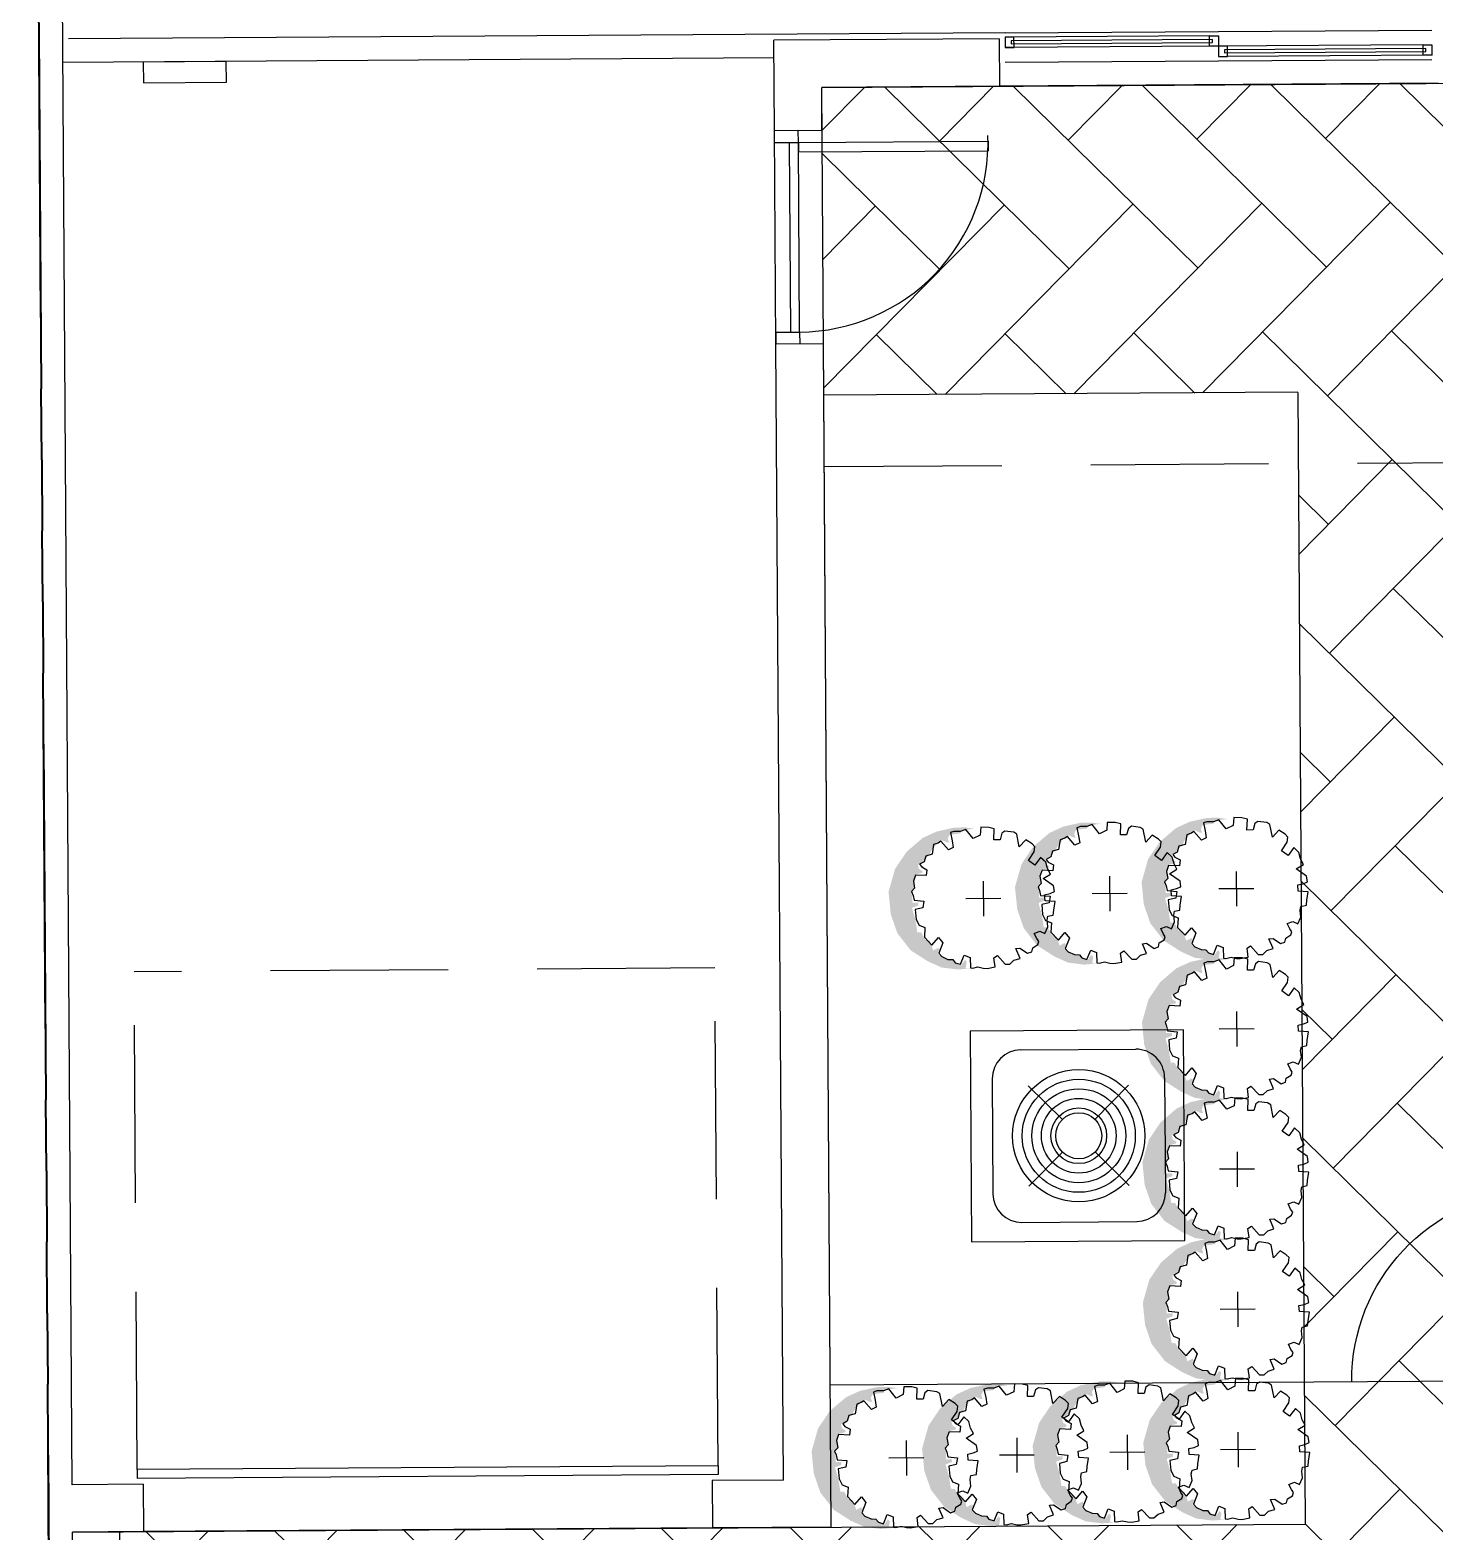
# Model space of a CAD drawing. Header units: feet. Extents: x 919634 to 928945, y 707022 to 708026.
# Drawn here: x 920914.06 to 920933.81, y 707529.55 to 707550.67 of the extents above; entities that cross this region are included whole.
import ezdxf

# ---------------------------------------------------------------- set-up
doc = ezdxf.new("R2010")
doc.units = ezdxf.units.FT
doc.header["$LTSCALE"] = 20
doc.header["$MEASUREMENT"] = 0
doc.linetypes.add('Site Plan$0$HIDDEN2', pattern=[0.1875, 0.125, -0.0625])
doc.linetypes.add('Site Plan$0$PHANTOM2', pattern=[1.25, 0.625, -0.125, 0.125, -0.125, 0.125, -0.125])
for name, color, linetype in [('-u-site-xref', 7, 'Continuous'), ('Site Plan$0$-u-site-bldg_interior', 252, 'Continuous'), ('Site Plan$0$-u-site-fence', 4, 'Site Plan$0$FENCELINE1'), ('Site Plan$0$A-DOOR-EXT_WINDOWS', 253, 'Continuous'), ('Site Plan$0$A-HVAC-EXT', 253, 'Continuous'), ('Site Plan$0$SP-BLDG-ROOF ABOVE', 4, 'Site Plan$0$HIDDEN2'), ('Site Plan$0$SP-LOT PAVERS', 254, 'Continuous'), ('x-RL TH7-LP Block$0$LK-SHRB-035M', 253, 'Continuous'), ('x-RL TH7-LP Block$0$LK-SHRB-TRNK', 253, 'Continuous'), ('x-RL TH7-LP Block$0$LP-SHRB', 253, 'Continuous')]:
    doc.layers.add(name, color=color, linetype=linetype)
for name, color, linetype, lineweight in [('Site Plan$0$SP-LOT LINES', 252, 'Site Plan$0$PHANTOM2', 40), ('Site Plan$0$SP-SIDEWALK', 2, 'Continuous', 25), ('SP-BUILDING-FOOTPRINT', 1, 'Continuous', 25)]:
    doc.layers.add(name, color=color, linetype=linetype, lineweight=lineweight)
doc.layers.add('x-RL TH7-LP Block$0$LK-SHRB-SHAD', color=253, linetype='Continuous', plot=False)
doc.layers.get('-u-site-xref').off()
doc.linetypes.add('Site Plan$0$FENCELINE1', pattern='A,0.25,-0.1,[133,ltypeshp.shx,S=0.1,R=0,X=-0.1,Y=0],-0.1,1', length=1.45)

# ---------------------------------------------------------------- blocks, each defined once
blk = doc.blocks.new('Site Plan$0$DR1H902')
for p, q in [((-0.5, 0), (-0.5, 1)), ((-0.5, 1), (-0.45, 1)), ((-0.45, 0), (-0.45, 1)), ((-0.5, 0), (-0.45, 0))]:
    blk.add_line(p, q)
blk.add_arc((-0.5, 0), 1, 0, 91.70698)
blk = doc.blocks.new('Site Plan$0$A$C11AE1C12')
at = {"layer": 'Site Plan$0$A-HVAC-EXT'}
for p, q in [((44, 44.54), (0, 44.54)), ((0, 44.54), (0, 0)), ((44, 0), (44, 44.54)), ((34, 40), (10, 40)), ((4, 34), (4, 10)), ((18.6, 25.4), (11.53, 32.47)), ((25.4, 25.4), (32.47, 32.47)), ((40, 34), (40, 10)), ((11.53, 11.53), (18.6, 18.6)), ((32.47, 11.53), (25.4, 18.6)), ((34, 4), (10, 4)), ((0, 0), (44, 0))]:
    blk.add_line(p, q, dxfattribs=at)
for radius in [13.81, 11.81, 9.81, 7.81, 5.81, 4.81]:
    blk.add_circle((22, 22), radius, dxfattribs=at)
for centre, start, end in [((10, 34), 90, 180), ((34, 34), 0, 90), ((10, 10), 180, 270), ((34, 10), 270, 0)]:
    blk.add_arc(centre, 6, start, end, dxfattribs=at)
blk = doc.blocks.new('Site Plan$0$A$C05C92244')
at = {"layer": 'Site Plan$0$A-DOOR-EXT_WINDOWS'}
blk.add_lwpolyline([(32, 32.05), (32, 0.04), (30.4, 0.04), (30.4, 32.05)], close=True, dxfattribs=at)
blk.add_arc((32.08, 32.08), 32.08, 180.0573, 267.0051, dxfattribs=at)
blk = doc.blocks.new('Site Plan')
at = {"layer": 'Site Plan$0$SP-LOT PAVERS'}
h = blk.add_hatch(dxfattribs=at)
h.set_pattern_fill('AR-HBONE', color=256, scale=0.32, angle=-89.58178215)
h.paths.add_polyline_path([(920931.99, 707529.656), (920915.324, 707529.548), (920915.473, 707506.632), (920933.473, 707506.756), (920933.35, 707525.589), (920936.017, 707525.606), (920935.859, 707549.932), (920925.192, 707549.862), (920925.22, 707545.532), (920931.887, 707545.572)])
at = {"layer": 'Site Plan$0$-u-site-bldg_interior'}
for p, q in [((920914.653, 707530.21, 0), (920914.308, 707583.292, 0)), ((920927.771, 707550.629, 0), (920914.604, 707550.543, 0)), ((920927.771, 707550.629, 0), (920933.771, 707550.668, 0)), ((920927.688, 707550.545, 0), (920924.521, 707550.525, 0)), ((920924.53, 707549.252, 0), (920924.521, 707550.525, 0)), ((920927.688, 707550.545, 0), (920927.692, 707549.879, 0)), ((920930.646, 707550.585, 0), (920927.771, 707550.567, 0)), ((920933.647, 707550.459, 0), (920927.772, 707550.421, 0)), ((920924.523, 707550.275, 0), (920914.523, 707550.21, 0)), ((920916.821, 707550.225, 0), (920915.654, 707550.217, 0)), ((920915.654, 707550.217, 0), (920915.656, 707549.925, 0)), ((920916.823, 707549.933, 0), (920916.821, 707550.225, 0)), ((920933.773, 707550.251, 0), (920927.773, 707550.212, 0)), ((920933.775, 707550.314, 0), (920930.898, 707550.295, 0)), ((920915.656, 707549.925, 0), (920916.823, 707549.933, 0)), ((920927.692, 707549.879, 0), (920925.192, 707549.862, 0)), ((920925.196, 707549.256, 0), (920925.192, 707549.862, 0)), ((920933.859, 707549.919, 0), (920927.692, 707549.879, 0)), ((920925.196, 707549.256, 0), (920924.53, 707549.252, 0)), ((920924.549, 707546.251, 0), (920924.53, 707549.252, 0)), ((920924.531, 707549.085, 0), (920924.53, 707549.252, 0)), ((920924.864, 707549.087, 0), (920924.863, 707549.254, 0)), ((920924.531, 707549.085, 0), (920924.864, 707549.087, 0)), ((920924.757, 707546.419, 0), (920924.739, 707549.086, 0)), ((920924.882, 707546.42, 0), (920924.864, 707549.087, 0)), ((920924.548, 707546.418, 0), (920924.882, 707546.42, 0)), ((920924.548, 707546.418, 0), (920924.549, 707546.251, 0)), ((920924.882, 707546.42, 0), (920924.883, 707546.253, 0)), ((920925.216, 707546.256, 0), (920924.549, 707546.251, 0)), ((920924.653, 707530.275, 0), (920924.549, 707546.251, 0)), ((920925.324, 707529.613, 0), (920925.216, 707546.256, 0)), ((920923.735, 707530.477, 0), (920915.569, 707530.424, 0)), ((920915.569, 707530.424, 0), (920915.569, 707530.299, 0)), ((920923.736, 707530.352, 0), (920915.569, 707530.299, 0)), ((920923.735, 707530.477, 0), (920923.736, 707530.352, 0)), ((920915.653, 707530.217, 0), (920914.653, 707530.21, 0)), ((920915.653, 707530.217, 0), (920915.658, 707529.55, 0)), ((920924.653, 707530.275, 0), (920923.653, 707530.269, 0)), ((920923.653, 707530.269, 0), (920923.657, 707529.602, 0)), ((920915.658, 707529.55, 0), (920914.658, 707529.543, 0)), ((920925.324, 707529.613, 0), (920923.657, 707529.602, 0))]:
    blk.add_line(p, q, dxfattribs=at)
at = {"layer": 'Site Plan$0$-u-site-bldg_interior', "elevation": 0}
for points in [[(920930.646, 707550.585), (920930.771, 707550.586), (920930.772, 707550.44), (920930.647, 707550.439)], [(920927.896, 707550.567), (920927.771, 707550.567), (920927.772, 707550.421), (920927.897, 707550.422)], [(920927.855, 707550.473), (920930.688, 707550.492), (920930.688, 707550.533), (920927.855, 707550.515)], [(920930.897, 707550.441), (920930.772, 707550.44), (920930.773, 707550.294), (920930.898, 707550.295)], [(920930.856, 707550.347), (920933.689, 707550.365), (920933.689, 707550.407), (920930.856, 707550.389)], [(920933.647, 707550.459), (920933.772, 707550.46), (920933.773, 707550.314), (920933.648, 707550.313)]]:
    blk.add_lwpolyline(points, close=True, dxfattribs=at)
at = {"layer": 'Site Plan$0$-u-site-fence', "ltscale": 0.15, "elevation": 0}
blk.add_lwpolyline([(920925.311, 707531.613), (920936.644, 707531.686), (920936.525, 707549.936)], dxfattribs=at)
at = {"layer": 'Site Plan$0$SP-BLDG-ROOF ABOVE'}
for p, q in [((920923.69, 707537.477, 0), (920915.523, 707537.424, 0)), ((920915.569, 707530.424, 0), (920915.523, 707537.424, 0)), ((920923.735, 707530.477, 0), (920923.69, 707537.477, 0))]:
    blk.add_line(p, q, dxfattribs=at)
at = {"layer": 'Site Plan$0$SP-BLDG-ROOF ABOVE', "elevation": 0}
blk.add_lwpolyline([(920925.227, 707544.529), (920936.562, 707544.603)], dxfattribs=at)
at = {"layer": 'Site Plan$0$SP-LOT LINES', "ltscale": 0.4, "elevation": 0}
for points in [[(920913.862, 707600.623), (920936.195, 707600.768), (920936.806, 707506.77), (920914.473, 707506.625)], [(920891.863, 707600.48), (920913.862, 707600.623), (920914.473, 707506.625), (920892.474, 707506.482)]]:
    blk.add_lwpolyline(points, close=True, dxfattribs=at)
at = {"layer": 'Site Plan$0$SP-SIDEWALK'}
for p, q in [((920931.887, 707545.576, 0), (920925.22, 707545.532, 0)), ((920931.887, 707545.572, 0), (920931.99, 707529.656, 0)), ((920924.16, 707529.605, 0), (920915.16, 707529.547, 0)), ((920915.324, 707529.548, 0), (920931.99, 707529.656, 0)), ((920915.473, 707506.639, 0), (920915.324, 707529.548, 0)), ((920923.657, 707529.602, 0), (920915.658, 707529.55, 0))]:
    blk.add_line(p, q, dxfattribs=at)
at = {"layer": 'Site Plan$0$-u-site-bldg_interior', "extrusion": (0, 0, -1), "xscale": -2.66699025530579, "yscale": 2.66699025530579, "zscale": -7.111974014148773, "rotation": 89.62751276243505}
blk.add_blockref('Site Plan$0$DR1H902', (-920924.873, 707547.754, 0), dxfattribs=at)
at = {"layer": 'Site Plan$0$-u-site-fence', "xscale": -0.08333333333333329, "yscale": 0.08333333333333329, "zscale": 0.08333333333333333, "rotation": 180.372487237565}
blk.add_blockref('Site Plan$0$A$C05C92244', (920932.627, 707534.331, 0), dxfattribs=at)
at = {"layer": 'Site Plan$0$A-HVAC-EXT', "extrusion": (0, 0, -1), "xscale": -0.06735359270068551, "yscale": 0.06735359270068551, "zscale": -0.06735359270068551, "rotation": 269.6275127624351}
blk.add_blockref('Site Plan$0$A$C11AE1C12', (-920930.298, 707533.645, 0), dxfattribs=at)
blk = doc.blocks.new('x-RL TH7-LP Block$0$SHRUB-LRG-241')
at = {"layer": 'x-RL TH7-LP Block$0$LK-SHRB-SHAD'}
blk.add_hatch(color=256, dxfattribs=at).paths.add_polyline_path([(0.079, 0.498), (0.186, 0.506), (0.301, 0.491), (0.399, 0.446), (0.521, 0.367), (0.616, 0.243), (0.662, 0.107), (0.677, -0.052), (0.629, -0.217), (0.545, -0.339), (0.429, -0.437), (0.329, -0.482), (0.208, -0.508), (0.129, -0.51), (0.06, -0.5), (0.151, -0.489), (0.16, -0.467), (0.238, -0.458), (0.251, -0.432), (0.242, -0.402), (0.258, -0.404), (0.292, -0.419), (0.327, -0.395), (0.364, -0.354), (0.382, -0.321), (0.423, -0.278), (0.434, -0.256), (0.466, -0.245), (0.458, -0.215), (0.432, -0.198), (0.436, -0.187), (0.488, -0.174), (0.497, -0.141), (0.492, -0.078), (0.516, -0.052), (0.506, -0.017), (0.506, 0.026), (0.464, 0.026), (0.464, 0.046), (0.51, 0.063), (0.486, 0.148), (0.473, 0.237), (0.445, 0.239), (0.416, 0.293), (0.384, 0.3), (0.36, 0.369), (0.325, 0.35), (0.316, 0.361), (0.329, 0.391), (0.273, 0.433), (0.223, 0.437), (0.197, 0.463), (0.162, 0.476), (0.134, 0.437), (0.121, 0.452), (0.129, 0.498)])
at = {"layer": 'x-RL TH7-LP Block$0$LK-SHRB-035M'}
blk.add_lwpolyline([(-0.025, 0.499), (-0.082, 0.489), (-0.082, 0.489), (-0.082, 0.489), (-0.074, 0.425), (-0.099, 0.408), (-0.154, 0.47), (-0.187, 0.47), (-0.216, 0.442), (-0.26, 0.429), (-0.231, 0.359), (-0.26, 0.356), (-0.314, 0.393), (-0.345, 0.383), (-0.352, 0.354), (-0.387, 0.332), (-0.395, 0.31), (-0.38, 0.288), (-0.363, 0.251), (-0.403, 0.236), (-0.439, 0.253), (-0.461, 0.205), (-0.456, 0.156), (-0.461, 0.129), (-0.5, 0.121), (-0.503, 0.085), (-0.513, 0.024), (-0.442, 0.019), (-0.439, -0.025), (-0.478, -0.033), (-0.509, -0.047), (-0.503, -0.087), (-0.429, -0.14), (-0.481, -0.172), (-0.461, -0.211), (-0.449, -0.258), (-0.412, -0.292), (-0.371, -0.236), (-0.324, -0.27), (-0.366, -0.331), (-0.371, -0.368), (-0.351, -0.388), (-0.307, -0.417), (-0.26, -0.368), (-0.243, -0.459), (-0.221, -0.473), (-0.158, -0.481), (-0.136, -0.466), (-0.123, -0.42), (-0.079, -0.42), (-0.082, -0.498), (-0.042, -0.508), (0.014, -0.51), (0.019, -0.454), (0.07, -0.429), (0.122, -0.495), (0.161, -0.481), (0.207, -0.481), (0.232, -0.473), (0.22, -0.415), (0.212, -0.366), (0.247, -0.349), (0.3, -0.412), (0.319, -0.399), (0.352, -0.388), (0.364, -0.319), (0.408, -0.307), (0.42, -0.266), (0.453, -0.248), (0.438, -0.229), (0.401, -0.209), (0.406, -0.167), (0.483, -0.171), (0.499, -0.128), (0.49, -0.077), (0.512, -0.053), (0.501, -0.025), (0.494, 0.009), (0.425, 0.016), (0.433, 0.063), (0.487, 0.075), (0.481, 0.146), (0.46, 0.188), (0.418, 0.205), (0.423, 0.273), (0.369, 0.33), (0.322, 0.276), (0.322, 0.276), (0.291, 0.315), (0.291, 0.315), (0.321, 0.389), (0.299, 0.413), (0.255, 0.433), (0.22, 0.435), (0.203, 0.457), (0.166, 0.469), (0.139, 0.403), (0.097, 0.42), (0.095, 0.494), (0.078, 0.497), (0.041, 0.488), (0.003, 0.497)], close=True, dxfattribs=at)
at = {"layer": 'x-RL TH7-LP Block$0$LK-SHRB-TRNK'}
for p, q in [((0, -0.125), (0, 0.125)), ((-0.125, 0), (0.125, 0))]:
    blk.add_line(p, q, dxfattribs=at)
blk = doc.blocks.new('x-RL TH7-LP Block', base_point=(1241.699, 168.171))
at = {"layer": 'x-RL TH7-LP Block$0$LP-SHRB', "xscale": 1.966899649314303, "yscale": 1.966899649314303}
for p, zscale in [((1247.304, 238.201), 1.966899649314303), ((1248.859, 238.23), 1.966899649314303), ((1250.414, 238.259), 1.966899649314303), ((1251.968, 238.289), 2.185089498506832), ((1247.297, 236.229), 1.966899649314303), ((1247.29, 234.257), 1.966899649314303), ((1247.283, 232.286), 1.966899649314303), ((1247.276, 230.314), 1.966899649314303), ((1249.056, 230.371), 1.966899649314303), ((1250.835, 230.428), 1.966899649314303)]:
    blk.add_blockref('x-RL TH7-LP Block$0$SHRUB-LRG-241', p, dxfattribs=dict(at, zscale=zscale))

msp = doc.modelspace()

# ---------------------------------------------------------------- block references
at = {"layer": '-u-site-xref'}
msp.add_blockref('Site Plan', (0, 0), dxfattribs=at)

# ---------------------------------------------------------------- next in the draw order: linework, layer by layer
at = {"layer": 'SP-BUILDING-FOOTPRINT', "elevation": 0}
msp.add_lwpolyline([(920903.395, 707518.637), (920914.728, 707518.71), (920914.658, 707529.543), (920925.324, 707529.613), (920925.192, 707549.862), (920936.525, 707549.936), (920936.316, 707582.102), (920936.316, 707582.102), (920936.277, 707588.102), (920936.277, 707588.102), (920926.611, 707588.039), (920926.637, 707584.039), (920913.637, 707583.955)], dxfattribs=at)

# ---------------------------------------------------------------- next in the draw order: block references
at = {"layer": '-u-site-xref', "extrusion": (-1.55951e-07, -1.57917e-07, 1), "rotation": 180.3724872712529}
msp.add_blockref('x-RL TH7-LP Block', (920936.195, 707600.768, -0.255), dxfattribs=at)

doc.saveas('drawing.dxf')
